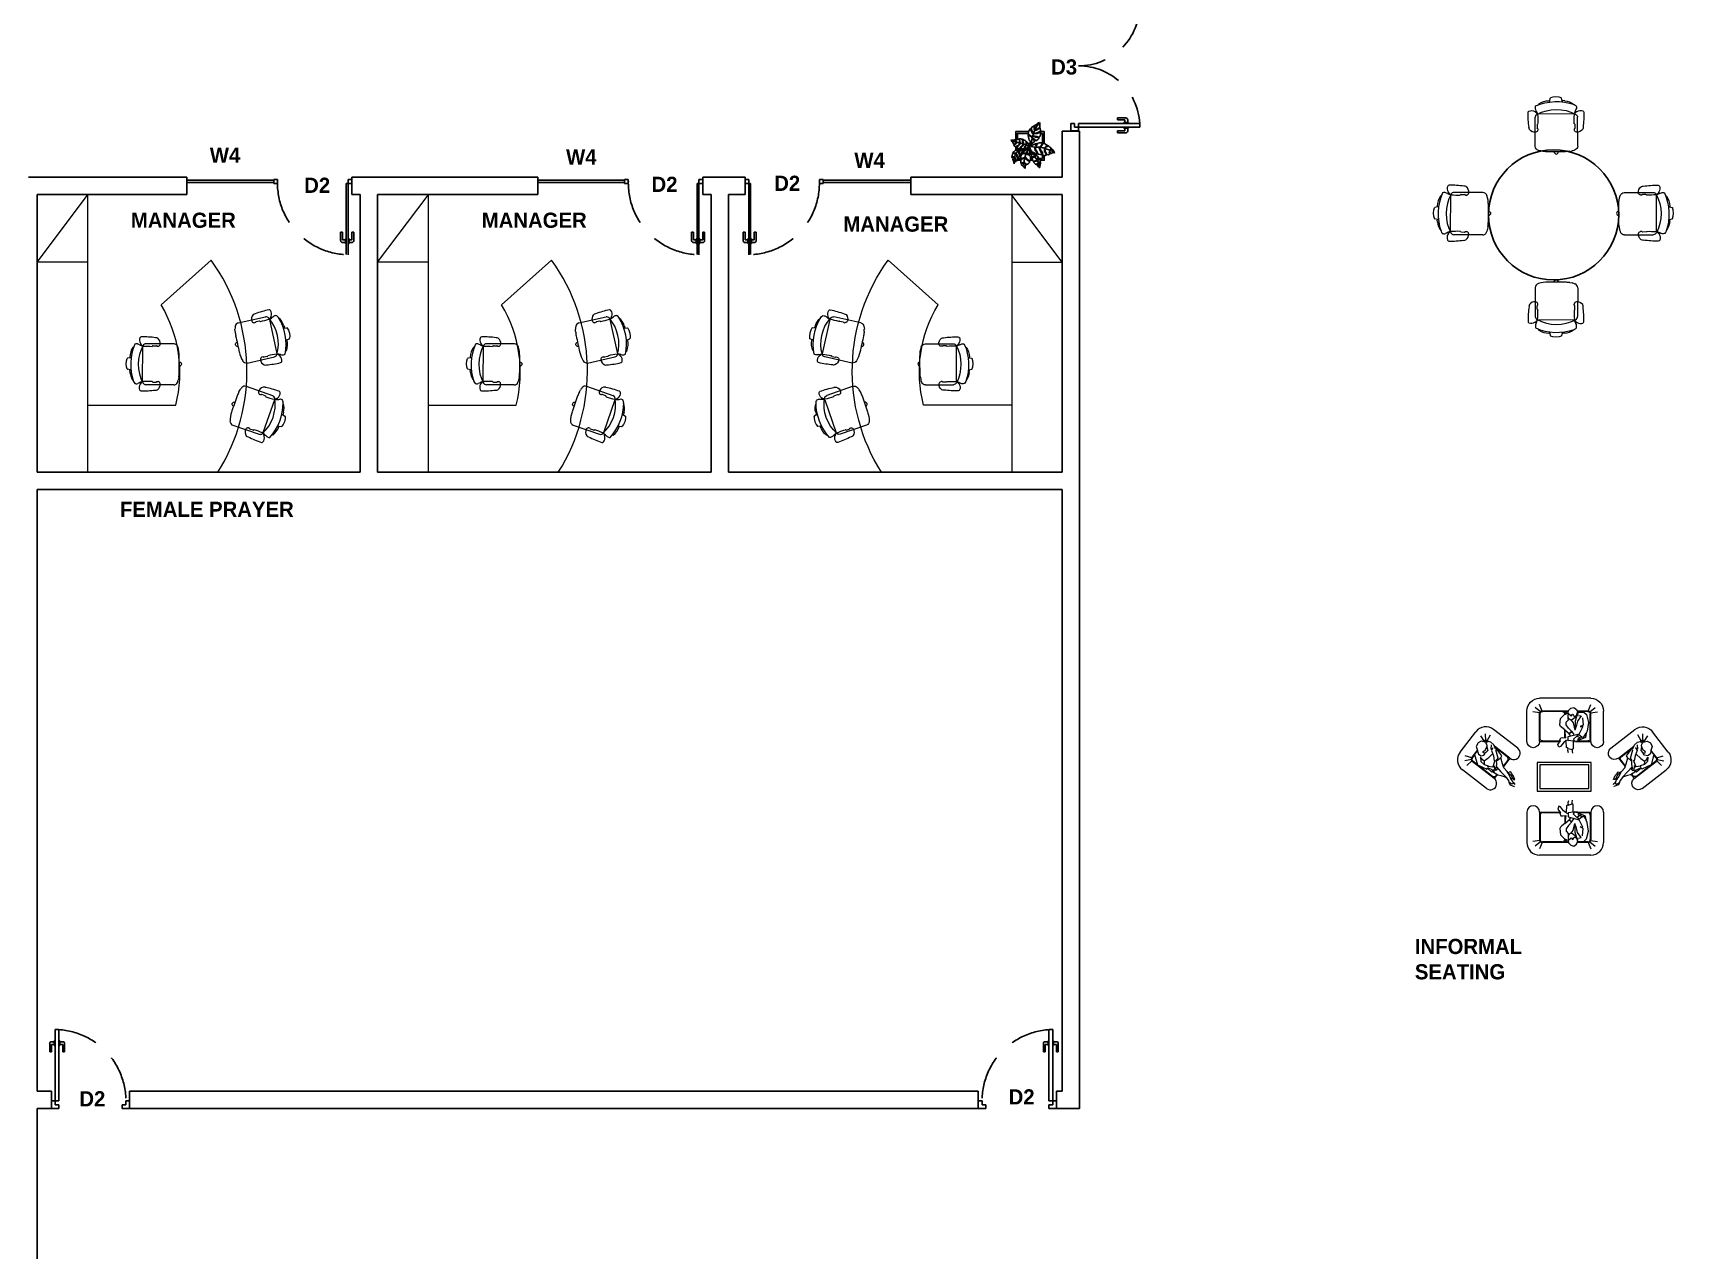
# Model space of a CAD drawing. Header units: inches. Extents: x 484217 to 497210, y -26946 to -21493.
# Drawn here: x 491144 to 491996, y -25876 to -25245 of the extents above; entities that cross this region are included whole.
import ezdxf

# ---------------------------------------------------------------- set-up
doc = ezdxf.new("R2010")
doc.units = ezdxf.units.IN
doc.header["$LTSCALE"] = 20
doc.header["$MEASUREMENT"] = 0
doc.linetypes.add('DASHED', pattern=[0.75, 0.5, -0.25])
doc.linetypes.add('HIDDEN2', pattern=[0.1875, 0.125, -0.0625])
doc.layers.add('000obiecte', color=7, linetype='Continuous', lineweight=5, true_color=0xb6bbaa)
doc.layers.add('A-furniture', color=50, linetype='Continuous', lineweight=9)
doc.layers.add('I-ANNO-TEXT', color=7, linetype='Continuous', lineweight=18)
for name, color, linetype in [('aaaa corp comercial', 7, 'Continuous'), ('Ceco.NET 17', 3, 'Continuous'), ('GLAZING', 4, 'Continuous'), ('I-DOORS', 104, 'Continuous'), ('I-FURN', 4, 'Continuous'), ('I-WALL-IN', 3, 'Continuous')]:
    doc.layers.add(name, color=color, linetype=linetype)
doc.styles.add('MICRO', font='')
doc.styles.get('MICRO').set_extended_font_data('MicrogrammaSSi', bold=True)

# ---------------------------------------------------------------- blocks, each defined once
blk = doc.blocks.new('A$C6A0E07C9')
at = {"layer": 'A-furniture'}
for p, q in [((-0.269, 0.177), (-0.266, 0.205)), ((-0.214, 0.272), (0.118, 0.288)), ((-0.012, 0.242), (-0.025, 0.242)), ((-0.011, 0.243), (-0.012, 0.242)), ((-0.008, 0.248), (-0.011, 0.243)), ((-0.011, 0.243), (-0.011, 0.243)), ((0.038, 0.251), (-0.003, 0.25)), ((0.042, 0.251), (0.045, 0.247)), ((0.045, 0.247), (0.046, 0.246)), ((0.046, 0.246), (0.048, 0.245)), ((0.048, 0.245), (0.048, 0.245)), ((0.159, 0.25), (0.179, -0.167)), ((-0.291, 0.02), (-0.289, 0.029)), ((-0.288, 0.01), (-0.291, 0.02)), ((-0.289, 0.029), (-0.284, 0.038)), ((-0.282, 0.002), (-0.288, 0.01)), ((-0.284, 0.038), (-0.276, 0.044)), ((-0.274, -0.003), (-0.282, 0.002)), ((-0.276, 0.044), (-0.267, 0.046)), ((0.315, 0.121), (0.306, 0.12)), ((0.313, 0.121), (0.347, 0.116)), ((0.315, 0.152), (0.319, 0.129)), ((0.351, 0.113), (0.36, 0.088)), ((0.364, 0.015), (0.358, -0.011)), ((0.36, 0.088), (0.366, 0.051)), ((0.366, 0.051), (0.364, 0.015)), ((-0.264, -0.004), (-0.274, -0.003)), ((0.009, -0.176), (-0.004, -0.177)), ((0.009, -0.176), (0.009, -0.176)), ((0.01, -0.176), (0.009, -0.176)), ((0.013, -0.182), (0.01, -0.176)), ((0.059, -0.18), (0.018, -0.183)), ((0.063, -0.179), (0.066, -0.175)), ((0.066, -0.175), (0.067, -0.174)), ((0.067, -0.174), (0.069, -0.173)), ((0.069, -0.173), (0.069, -0.173)), ((0.296, -0.147), (0.284, -0.159)), ((0.311, -0.022), (0.322, -0.023)), ((0.32, -0.023), (0.355, -0.015)), ((0.355, -0.015), (0.356, -0.013)), ((0.356, -0.013), (0.358, -0.011)), ((-0.189, -0.217), (0.143, -0.2))]:
    blk.add_line(p, q, dxfattribs=at)
for centre, radius, start, end in [((0.594, -0.035), 0.893, 162.1203, 164.4323), ((-0.21, 0.223), 0.0487, 94.526, 161.0109), ((0.027, 0.278), 0.0792, 129.4999, 189.1152), ((-0.022, 0.271), 0.0292, 192.0047, 264.4409), ((0.007, 0.283), 0.0635, 94.0792, 117.5938), ((-0.004, 0.244), 0.00623, 84.8455, 131.3174), ((0.224, -0.892), 1.257, 92.3594, 100.1757), ((0.037, 0.241), 0.0101, 64.5281, 88.6391), ((0.001, 1.553), 1.309, 272.0899, 276.676), ((0.117, 0.241), 0.0463, 34.0902, 88.4441), ((0.149, 0.274), 0.0211, 279.8693, 313.3434), ((-0.249, 0.025), 0.471, 334.5973, 30.9732), ((0.17, 0.245), 0.0129, 130.1366, 158.0173), ((0.187, 0.181), 0.0779, 100.0525, 108.2672), ((0.108, 0.326), 0.0879, 309.6726, 333.0223), ((0.172, 0.345), 0.0192, 28.1256, 89.2436), ((-1.125, 2.793), 2.849, 297.1157, 298.0695), ((-0.92, -0.013), 1.143, 14.0931, 15.0056), ((0.121, 0.323), 0.0749, 330.3794, 24.513), ((0.234, 0.223), 0.0597, 72.5282, 107.7011), ((0.195, 0.222), 0.0806, 25.5198, 45.5387), ((-0.301, 0.026), 0.614, 339.6108, 22.0467), ((0.128, 0.125), 0.189, 8.0925, 40.8276), ((0.182, 0.142), 0.452, 175.5289, 182.0991), ((72.219, 3.627), 72.574, 182.76527, 182.92488), ((0.31, 0.129), 0.0088, 301.088, 3.1667), ((0.347, 0.111), 0.00513, 22.8184, 91.0076), ((0.081, -0.062), 0.341, 182.481, 200.7553), ((-0.186, -0.16), 0.0572, 202.8821, 266.1169), ((0.002, -0.206), 0.0292, 101.2525, 173.6887), ((0.017, -0.177), 0.00623, 234.376, 280.848), ((0.058, -0.17), 0.0101, 277.0543, 301.1654), ((0.152, -1.479), 1.309, 89.0174, 93.6036), ((0.138, -0.155), 0.0449, 276.7939, 330.1521), ((0.172, -0.191), 0.0211, 52.3501, 85.8241), ((0.197, -0.155), 0.0211, 212.6602, 229.0352), ((0.163, -0.292), 0.122, 63.0548, 80.6357), ((0.136, -0.248), 0.0879, 32.6712, 56.0209), ((-0.92, -0.013), 1.143, 350.6964, 351.6126), ((0.324, 0.055), 0.26, 246.1539, 250.8174), ((0.254, -0.14), 0.0518, 269.3553, 293.3788), ((0.116, -0.038), 0.211, 328.6962, 1.8079), ((0.318, -0.031), 0.00903, 2.1237, 63.3709), ((0.052, -0.207), 0.0792, 176.5782, 236.1936), ((0.031, -0.214), 0.0635, 248.0997, 271.6142), ((0.131, 0.976), 1.257, 265.5178, 273.334), ((0.202, -0.26), 0.0192, 276.4498, 337.5679), ((0.149, -0.244), 0.0749, 341.1805, 35.314), ((0.249, -0.153), 0.0392, 254.2998, 275.9911)]:
    blk.add_arc(centre, radius, start, end, dxfattribs=at)
blk = doc.blocks.new('*U164')
at = {"layer": 'A-furniture'}
for p, q in [((2.5, -0.6), (2.5, 0)), ((3.3, -0.6), (0, -0.6)), ((0.8, -0.6), (0.8, -1.65)), ((1.992, -1.476), (2.525, -2.072))]:
    blk.add_line(p, q, dxfattribs=at)
at = {"layer": 'A-furniture', "linetype": 'HIDDEN2'}
blk.add_line((2.5, 0), (3.3, -0.6), dxfattribs=at)
at = {"layer": 'A-furniture'}
for centre, radius, start, end in [((1.189, -0.145), 1.554, 255.5214, 301.111), ((1.204, -0.234), 2.264, 237.868, 305.7215)]:
    blk.add_arc(centre, radius, start, end, dxfattribs=at)
for p, rotation in [((1.323, -1.428), 86.85652716130764), ((0.691, -2.585), 248.0226334994808), ((1.546, -2.651), 279.5773348211345)]:
    blk.add_blockref('A$C6A0E07C9', p, dxfattribs=dict(at, rotation=rotation))
blk = doc.blocks.new('glass doors- 900')
for p, q in [((387070, -14366), (387038, -14366)), ((387081, -14355), (387070, -14355)), ((387070, -14408), (387070, -14355)), ((387081, -15046), (387081, -14225)), ((387102, -15046), (387102, -14226)), ((387102, -14355), (387113, -14355)), ((387113, -14408), (387113, -14355)), ((387113, -14366), (387145, -14366)), ((387017, -14483), (387017, -14387)), ((387038, -14483), (387017, -14483)), ((387038, -14483), (387038, -14398)), ((387070, -14398), (387038, -14398)), ((387081, -14408), (387070, -14408)), ((387102, -14408), (387113, -14408)), ((387113, -14398), (387145, -14398)), ((387145, -14483), (387145, -14398)), ((387145, -14483), (387167, -14483)), ((387167, -14483), (387167, -14387)), ((387038, -15046), (387038, -15093)), ((387081, -15046), (387038, -15046)), ((387081, -15093), (387038, -15093)), ((387081, -15046), (387081, -15093)), ((387081, -15046), (387081, -15093)), ((387081, -15046), (387102, -15046)), ((387895, -15046), (387895, -15093)), ((387895, -15046), (387895, -15093)), ((387895, -15046), (387895, -15046)), ((387895, -15046), (387938, -15046)), ((387895, -15093), (387938, -15093)), ((387938, -15046), (387938, -15093))]:
    blk.add_line(p, q)
for centre, start, end in [((387038, -14387), 90, 180), ((387145, -14387), 0, 90)]:
    blk.add_arc(centre, 21.4, start, end)
at = {"linetype": 'DASHED', "ltscale": 50}
blk.add_arc((387070, -15050), 825, 358.6028, 89.255, dxfattribs=at)
blk = doc.blocks.new('door 1')
for p, q in [((86, 0), (0, 0)), ((0, -90), (0, 0)), ((86, -43), (86, 0)), ((814, 0), (900, 0)), ((814, -43), (814, 0)), ((900, -90), (900, 0)), ((43, -90), (0, -90)), ((86, -43), (43, -43)), ((43, -90), (43, -43)), ((43, -90), (43, -43)), ((43, -90), (43, -911)), ((43, -90), (86, -90)), ((86, -90), (86, -909)), ((814, -43), (857, -43)), ((857, -90), (857, -43)), ((857, -90), (857, -43)), ((857, -90), (900, -90)), ((857, -90), (857, -90)), ((-21, -652), (-21, -749)), ((0, -652), (-21, -652)), ((0, -652), (0, -738)), ((32, -738), (0, -738)), ((32, -727), (32, -781)), ((43, -727), (32, -727)), ((86, -727), (96, -727)), ((96, -727), (96, -781)), ((96, -738), (129, -738)), ((129, -652), (129, -738)), ((129, -652), (150, -652)), ((150, -652), (150, -749)), ((32, -770), (0, -770)), ((43, -781), (32, -781)), ((86, -781), (96, -781)), ((96, -770), (129, -770))]:
    blk.add_line(p, q)
at = {"linetype": 'DASHED', "ltscale": 50}
blk.add_arc((32, -86), 825, 270.745, 1.3972, dxfattribs=at)
for centre, start, end in [((0, -749), 180, 270), ((129, -749), 270, 0)]:
    blk.add_arc(centre, 21.4, start, end)
blk = doc.blocks.new('pivot door')
blk.add_line((-188253, -329835), (-188265, -329835))
at = {"layer": 'I-DOORS', "rotation": 180}
blk.add_blockref('door 1', (-188253, -329835), dxfattribs=at)
blk = doc.blocks.new('solid door-1500')
for p, q in [((410495, -4754), (410495, -4047)), ((410537, -4754), (410537, -4047)), ((411866, -4754), (411866, -4047)), ((411909, -4754), (411909, -4047)), ((410430, -4306), (410430, -4209)), ((410452, -4306), (410430, -4306)), ((410484, -4188), (410452, -4188)), ((410484, -4220), (410452, -4220)), ((410452, -4306), (410452, -4220)), ((410484, -4231), (410484, -4177)), ((410495, -4177), (410484, -4177)), ((410495, -4231), (410484, -4231)), ((410537, -4177), (410548, -4177)), ((410537, -4231), (410548, -4231)), ((410548, -4231), (410548, -4177)), ((410548, -4188), (410580, -4188)), ((410548, -4220), (410580, -4220)), ((410580, -4306), (410580, -4220)), ((410580, -4306), (410602, -4306)), ((410602, -4306), (410602, -4209)), ((411802, -4306), (411802, -4209)), ((411823, -4306), (411802, -4306)), ((411855, -4188), (411823, -4188)), ((411855, -4220), (411823, -4220)), ((411823, -4306), (411823, -4220)), ((411866, -4177), (411855, -4177)), ((411855, -4231), (411855, -4177)), ((411866, -4231), (411855, -4231)), ((411909, -4177), (411920, -4177)), ((411909, -4231), (411920, -4231)), ((411920, -4231), (411920, -4177)), ((411920, -4188), (411952, -4188)), ((411920, -4220), (411952, -4220)), ((411952, -4306), (411952, -4220)), ((411952, -4306), (411973, -4306)), ((411973, -4306), (411973, -4209)), ((410495, -4754), (410452, -4754)), ((410452, -4754), (410452, -4844)), ((410452, -4844), (410464, -4844)), ((410537, -4844), (410452, -4844)), ((410495, -4754), (410537, -4754)), ((410495, -4754), (410495, -4801)), ((410495, -4754), (410495, -4801)), ((410537, -4801), (410495, -4801)), ((410537, -4801), (410537, -4844)), ((411909, -4754), (411866, -4754)), ((411866, -4801), (411866, -4844)), ((411866, -4801), (411909, -4801)), ((411866, -4844), (411952, -4844)), ((411909, -4754), (411909, -4801)), ((411909, -4754), (411909, -4801)), ((411909, -4754), (411952, -4754)), ((411952, -4844), (411940, -4844)), ((411952, -4754), (411952, -4844))]:
    blk.add_line(p, q)
for points in [[(410495, -4047), (410537, -4047)], [(411909, -4047), (411866, -4047)]]:
    blk.add_lwpolyline(points)
at = {"linetype": 'DASHED', "ltscale": 50}
for centre, start, end in [((410495, -4754), 0, 86.5254), ((411909, -4754), 93.4746, 180)]:
    blk.add_arc(centre, 707, start, end, dxfattribs=at)
for centre, start, end in [((410452, -4209), 90, 180), ((410580, -4209), 0, 90), ((411823, -4209), 90, 180), ((411952, -4209), 0, 90)]:
    blk.add_arc(centre, 21.4, start, end)
blk = doc.blocks.new('*U851')
at = {"layer": 'A-furniture'}
for p, q in [((2.5, -0.6), (2.5, 0)), ((3.3, -0.6), (0, -0.6)), ((0.8, -0.6), (0.8, -1.65)), ((1.992, -1.476), (2.525, -2.072))]:
    blk.add_line(p, q, dxfattribs=at)
at = {"layer": 'A-furniture', "linetype": 'HIDDEN2'}
blk.add_line((2.5, 0), (3.3, -0.6), dxfattribs=at)
at = {"layer": 'A-furniture'}
for centre, radius, start, end in [((1.189, -0.145), 1.554, 255.5214, 301.111), ((1.204, -0.234), 2.264, 237.868, 305.7215)]:
    blk.add_arc(centre, radius, start, end, dxfattribs=at)
for p, rotation in [((1.323, -1.428), 86.85652716130764), ((0.691, -2.585), 248.0226334994808), ((1.546, -2.651), 279.5773348211345)]:
    blk.add_blockref('A$C6A0E07C9', p, dxfattribs=dict(at, rotation=rotation))
blk = doc.blocks.new('A$C620D4238')
for p, q in [((0.249, 1.078), (1.254, 1.078)), ((0, 0.232), (0, 0.829)), ((0.252, 0.791), (0.119, 0.811)), ((0.27, 0.816), (0.165, 0.9)), ((0.249, 0.232), (0.249, 0.779)), ((0.299, 0.829), (0.25, 0.954)), ((0.259, 0.292), (0.259, 0.77)), ((0.332, 0.761), (0.297, 0.605)), ((0.299, 0.829), (0.516, 0.829)), ((0.309, 0.819), (0.511, 0.819)), ((0.383, 0.808), (0.332, 0.761)), ((0.502, 0.806), (0.383, 0.808)), ((0.51, 0.816), (0.502, 0.806)), ((0.532, 0.861), (0.51, 0.816)), ((0.581, 0.9), (0.532, 0.861)), ((0.643, 0.882), (0.581, 0.9)), ((0.686, 0.839), (0.643, 0.882)), ((0.69, 0.785), (0.686, 0.839)), ((0.687, 0.829), (1.204, 0.829)), ((0.687, 0.819), (0.692, 0.819)), ((0.768, 0.761), (0.69, 0.785)), ((0.742, 0.769), (0.742, 0.77)), ((0.751, 0.766), (0.751, 0.829)), ((0.751, 0.766), (0.751, 0.779)), ((0.751, 0.766), (0.751, 0.779)), ((0.761, 0.763), (0.761, 0.77)), ((0.842, 0.682), (0.768, 0.761)), ((0.811, 0.819), (1.194, 0.819)), ((0.858, 0.558), (0.842, 0.682)), ((1.204, 0.829), (1.253, 0.954)), ((1.233, 0.816), (1.338, 0.9)), ((1.244, 0.292), (1.244, 0.77)), ((1.251, 0.791), (1.384, 0.811)), ((1.254, 0.232), (1.254, 0.779)), ((1.503, 0.232), (1.503, 0.829)), ((0.297, 0.605), (0.319, 0.435)), ((0.319, 0.435), (0.34, 0.394)), ((0.34, 0.394), (0.352, 0.312)), ((0.739, 0.302), (0.758, 0.458)), ((0.758, 0.458), (0.819, 0.505)), ((0.761, 0.305), (0.761, 0.463)), ((0.819, 0.505), (0.844, 0.527)), ((0.844, 0.527), (0.858, 0.558)), ((0.551, 0.232), (0.249, 0.232)), ((0.502, 0.242), (0.309, 0.242)), ((0.352, 0.312), (0.495, 0.253)), ((0.495, 0.253), (0.506, 0.237)), ((0.506, 0.237), (0.567, 0.23)), ((0.567, 0.23), (0.573, 0.241)), ((0.592, 0.232), (0.568, 0.232)), ((0.573, 0.241), (0.592, 0.235)), ((0.592, 0.232), (0.594, 0.087)), ((0.594, 0.087), (0.616, 0.073)), ((0.616, 0.036), (0.606, 0)), ((0.616, 0.073), (0.616, 0.036)), ((0.689, 0.011), (0.698, 0.054)), ((0.696, 0.093), (0.723, 0.11)), ((0.698, 0.054), (0.696, 0.093)), ((0.723, 0.11), (0.732, 0.232)), ((0.733, 0.249), (0.786, 0.208)), ((0.797, 0.31), (0.739, 0.302)), ((0.755, 0.232), (0.751, 0.232)), ((0.786, 0.208), (0.827, 0.157)), ((0.834, 0.306), (0.797, 0.31)), ((0.827, 0.157), (0.842, 0.13)), ((0.854, 0.255), (0.834, 0.306)), ((0.842, 0.13), (0.875, 0.12)), ((0.846, 0.247), (0.854, 0.255)), ((0.895, 0.173), (0.846, 0.247)), ((1.194, 0.242), (0.849, 0.242)), ((1.254, 0.232), (0.856, 0.232)), ((0.875, 0.12), (0.895, 0.173))]:
    blk.add_line(p, q)
for points in [[(0.413, 0.697), (0.401, 0.554), (0.457, 0.523), (0.407, 0.527), (0.487, 0.37), (0.422, 0.325), (0.45, 0.296), (0.522, 0.337), (0.586, 0.277), (0.575, 0.241)], [(0.491, 0.744), (0.438, 0.734), (0.512, 0.632), (0.53, 0.55), (0.563, 0.456)], [(0.686, 0.781), (0.637, 0.736), (0.616, 0.748), (0.622, 0.761), (0.61, 0.769), (0.592, 0.763), (0.584, 0.732), (0.565, 0.722), (0.532, 0.742), (0.514, 0.779), (0.508, 0.806), (0.504, 0.769), (0.528, 0.718), (0.608, 0.66), (0.645, 0.65), (0.686, 0.685), (0.696, 0.734), (0.686, 0.781)], [(0.532, 0.714), (0.557, 0.632), (0.563, 0.474)], [(0.633, 0.648), (0.594, 0.597), (0.563, 0.456)], [(0.649, 0.343), (0.676, 0.382), (0.62, 0.425), (0.686, 0.495), (0.735, 0.56), (0.731, 0.609), (0.686, 0.658), (0.696, 0.671), (0.692, 0.707)], [(0.42, 0.325), (0.395, 0.31), (0.342, 0.394)], [(0.592, 0.235), (0.692, 0.25), (0.694, 0.327), (0.48, 0.384)], [(0.516, 0.333), (0.489, 0.368)], [(0.758, 0.46), (0.674, 0.388), (0.625, 0.431), (0.581, 0.368)], [(0.497, 0.251), (0.497, 0.284), (0.463, 0.302)], [(0.696, 0.095), (0.614, 0.073)], [(0.731, 0.251), (0.692, 0.263)]]:
    blk.add_lwpolyline(points)
for centre, radius, start, end in [((0.249, 0.829), 0.249, 90, 180), ((1.254, 0.829), 0.249, 360, 90), ((0.299, 0.779), 0.0498, 90, 180), ((0.309, 0.77), 0.0498, 90, 180), ((0.692, 0.77), 0.0498, 0, 90), ((0.811, 0.77), 0.0498, 90, 180), ((1.194, 0.77), 0.0498, 0, 90), ((1.204, 0.779), 0.0498, 0, 90), ((0.124, 0.232), 0.124, 180, 0), ((0.309, 0.292), 0.0498, 180, 270), ((1.194, 0.292), 0.0498, 270, 0), ((1.379, 0.232), 0.124, 180, 360)]:
    blk.add_arc(centre, radius, start, end)
blk = doc.blocks.new('A$C13E519EA')
for p, q in [((0.846, 1), (0.249, 1)), ((0, 0.249), (0, 0.751)), ((0.249, 0.702), (0.124, 0.75)), ((0.199, 0.669), (0.165, 0.608)), ((0.262, 0.73), (0.178, 0.835)), ((0.269, 0.704), (0.199, 0.669)), ((0.249, 0.694), (0.249, 0.751)), ((0.287, 0.748), (0.267, 0.881)), ((0.282, 0.699), (0.269, 0.704)), ((0.312, 0.751), (0.282, 0.699)), ((0.317, 0.691), (0.291, 0.699)), ((0.312, 0.751), (0.299, 0.751)), ((0.36, 0.769), (0.312, 0.751)), ((0.343, 0.669), (0.317, 0.691)), ((0.356, 0.63), (0.343, 0.669)), ((0.351, 0.651), (0.408, 0.604)), ((0.438, 0.765), (0.36, 0.769)), ((0.397, 0.733), (0.443, 0.66)), ((0.512, 0.725), (0.438, 0.765)), ((0.443, 0.66), (0.456, 0.708)), ((0.456, 0.708), (0.469, 0.647)), ((0.846, 0.751), (0.463, 0.751)), ((0.469, 0.647), (0.56, 0.591)), ((0.786, 0.742), (0.482, 0.742)), ((0.538, 0.734), (0.512, 0.725)), ((0.664, 0.608), (0.525, 0.712)), ((0.695, 0.691), (0.538, 0.734)), ((0.699, 0.647), (0.695, 0.691)), ((0.799, 0.573), (0.699, 0.647)), ((0.836, 0.692), (0.836, 0.548)), ((0.846, 0.751), (0.846, 0.542)), ((0.165, 0.608), (0.182, 0.53)), ((0.182, 0.53), (0.252, 0.482)), ((0.249, 0.299), (0.249, 0.484)), ((0.252, 0.482), (0.26, 0.46)), ((0.256, 0.47), (0.308, 0.434)), ((0.26, 0.46), (0.256, 0.382)), ((0.256, 0.382), (0.421, 0.256)), ((0.259, 0.309), (0.259, 0.38)), ((0.308, 0.434), (0.369, 0.443)), ((0.351, 0.534), (0.369, 0.578)), ((0.36, 0.517), (0.351, 0.534)), ((0.369, 0.578), (0.356, 0.63)), ((0.408, 0.525), (0.36, 0.517)), ((0.369, 0.443), (0.404, 0.486)), ((0.43, 0.395), (0.378, 0.417)), ((0.378, 0.417), (0.434, 0.351)), ((0.404, 0.551), (0.395, 0.525)), ((0.408, 0.604), (0.404, 0.551)), ((0.404, 0.486), (0.408, 0.525)), ((0.482, 0.395), (0.43, 0.395)), ((0.434, 0.351), (0.521, 0.343)), ((0.508, 0.478), (0.482, 0.395)), ((0.482, 0.395), (0.521, 0.347)), ((0.525, 0.608), (0.508, 0.478)), ((0.521, 0.343), (0.599, 0.373)), ((0.56, 0.591), (0.634, 0.521)), ((0.599, 0.373), (0.608, 0.343)), ((0.603, 0.365), (0.682, 0.412)), ((0.617, 0.304), (0.617, 0.325)), ((0.617, 0.325), (0.734, 0.321)), ((0.708, 0.356), (0.621, 0.338)), ((0.634, 0.521), (0.643, 0.534)), ((0.643, 0.534), (0.682, 0.412)), ((0.664, 0.56), (0.664, 0.608)), ((0.716, 0.495), (0.664, 0.56)), ((0.699, 0.634), (0.682, 0.556)), ((0.682, 0.412), (0.695, 0.408)), ((0.695, 0.408), (0.686, 0.443)), ((0.686, 0.443), (0.743, 0.399)), ((0.756, 0.347), (0.708, 0.356)), ((0.756, 0.412), (0.716, 0.495)), ((0.751, 0.378), (0.729, 0.373)), ((0.729, 0.373), (0.756, 0.356)), ((0.734, 0.321), (0.738, 0.334)), ((0.738, 0.456), (0.868, 0.434)), ((0.738, 0.334), (0.86, 0.347)), ((0.743, 0.399), (0.756, 0.412)), ((0.777, 0.391), (0.751, 0.378)), ((0.756, 0.356), (0.756, 0.347)), ((0.777, 0.443), (0.782, 0.421)), ((0.782, 0.421), (0.777, 0.391)), ((0.864, 0.53), (0.799, 0.573)), ((0.836, 0.345), (0.836, 0.309)), ((0.846, 0.346), (0.846, 0.249)), ((0.86, 0.347), (0.916, 0.373)), ((0.96, 0.512), (0.864, 0.53)), ((0.868, 0.434), (1.016, 0.409)), ((0.916, 0.373), (0.994, 0.404)), ((0.999, 0.495), (0.96, 0.512)), ((0.994, 0.404), (1.016, 0.408)), ((1.003, 0.525), (0.999, 0.495)), ((0.999, 0.495), (1.094, 0.451)), ((1.024, 0.548), (1.003, 0.525)), ((1.012, 0.504), (1.06, 0.504)), ((1.016, 0.408), (1.09, 0.386)), ((1.051, 0.534), (1.024, 0.548)), ((1.103, 0.525), (1.051, 0.534)), ((1.06, 0.504), (1.12, 0.478)), ((1.09, 0.386), (1.116, 0.369)), ((1.094, 0.451), (1.125, 0.469)), ((1.147, 0.434), (1.094, 0.451)), ((1.177, 0.481), (1.103, 0.525)), ((1.116, 0.369), (1.137, 0.355)), ((1.125, 0.469), (1.16, 0.465)), ((1.137, 0.355), (1.168, 0.343)), ((1.181, 0.417), (1.147, 0.434)), ((1.16, 0.465), (1.177, 0.481)), ((1.168, 0.343), (1.251, 0.365)), ((1.222, 0.413), (1.181, 0.417)), ((1.244, 0.404), (1.222, 0.413)), ((1.251, 0.365), (1.252, 0.371)), ((0.249, 0.299), (0.124, 0.25)), ((0.262, 0.27), (0.178, 0.165)), ((0.287, 0.252), (0.267, 0.119)), ((0.846, 0.249), (0.299, 0.249)), ((0.417, 0.259), (0.309, 0.259)), ((0.421, 0.256), (0.617, 0.304)), ((0.786, 0.259), (0.433, 0.259)), ((0.846, 0), (0.249, 0))]:
    blk.add_line(p, q)
blk.add_lwpolyline([(1.186, 0.408), (1.199, 0.391), (1.194, 0.378), (1.164, 0.369), (1.116, 0.365)])
for centre, radius, start, end in [((0.249, 0.751), 0.249, 90, 180), ((0.846, 0.876), 0.124, 270, 90), ((0.299, 0.702), 0.0498, 90, 180), ((0.309, 0.692), 0.0498, 90, 171.8242), ((0.786, 0.692), 0.0498, 0, 90), ((0.249, 0.249), 0.249, 180, 270), ((0.299, 0.299), 0.0498, 180, 270), ((0.309, 0.309), 0.0498, 180, 270), ((0.786, 0.309), 0.0498, 270, 0), ((0.846, 0.124), 0.124, 270, 90)]:
    blk.add_arc(centre, radius, start, end)
blk = doc.blocks.new('A$C7777126F')
at = {"layer": '000obiecte', "ltscale": 70}
for points in [[(531, -282), (-531, -282), (-531, 282), (531, 282)], [(481, -232), (-481, -232), (-481, 232), (481, 232)]]:
    blk.add_lwpolyline(points, close=True, dxfattribs=at)
for name, p, xscale, yscale, zscale, rotation in [('A$C620D4238', (770, 460), -1000, 1000, 1000, 359.9999999177509), ('A$C13E519EA', (-2194, -288), -1000.00000000018, 1000, 1000, 217.778089326914), ('A$C13E519EA', (2194, -288), 1000.00000000018, 1000.00000000018, 1000.00000000018, 142.2219106730861), ('A$C620D4238', (770, -460), 1000, 1000, 1000, 180.0000000822491)]:
    blk.add_blockref(name, p, dxfattribs=dict(at, xscale=xscale, yscale=yscale, zscale=zscale, rotation=rotation))
blk = doc.blocks.new('Drawing10')
at = {"layer": 'Ceco.NET 17', "color": 7}
for p, q in [((-0.02, 0.263), (-0.059, 0.273)), ((0.029, 0.247), (-0.02, 0.263)), ((0.07, 0.24), (0.029, 0.247)), ((0.103, 0.231), (0.07, 0.24)), ((0.156, 0.21), (0.103, 0.231)), ((0.189, 0.199), (0.156, 0.21))]:
    blk.add_line(p, q, dxfattribs=at)
for points in [[(0.331, 0.528), (0.32, 0.524), (0.312, 0.519), (0.305, 0.512), (0.303, 0.502), (0.302, 0.488), (0.297, 0.489), (0.297, 0.5), (0.294, 0.505), (0.289, 0.504), (0.28, 0.496), (0.271, 0.491), (0.266, 0.483), (0.266, 0.466), (0.266, 0.443), (0.266, 0.43), (0.262, 0.426), (0.26, 0.433), (0.259, 0.456), (0.261, 0.479), (0.255, 0.482), (0.243, 0.473), (0.234, 0.468), (0.226, 0.462), (0.22, 0.453), (0.218, 0.439), (0.225, 0.417), (0.233, 0.398), (0.243, 0.379), (0.242, 0.371), (0.236, 0.375), (0.232, 0.386), (0.223, 0.402), (0.212, 0.423), (0.209, 0.437), (0.198, 0.435), (0.188, 0.417), (0.184, 0.408), (0.18, 0.396), (0.174, 0.372), (0.189, 0.355), (0.203, 0.347), (0.221, 0.334), (0.227, 0.323), (0.23, 0.315), (0.224, 0.319), (0.217, 0.33), (0.2, 0.34), (0.183, 0.352), (0.174, 0.355), (0.174, 0.348), (0.177, 0.325), (0.183, 0.3), (0.19, 0.282), (0.203, 0.266), (0.203, 0.253), (0.194, 0.21), (0.213, 0.227), (0.233, 0.24), (0.269, 0.267), (0.269, 0.27), (0.26, 0.283), (0.237, 0.295), (0.233, 0.306), (0.241, 0.302), (0.265, 0.293), (0.279, 0.277), (0.288, 0.276), (0.289, 0.275), (0.292, 0.278), (0.308, 0.291), (0.319, 0.301), (0.325, 0.309), (0.32, 0.318), (0.302, 0.321), (0.281, 0.325), (0.255, 0.331), (0.243, 0.335), (0.248, 0.336), (0.269, 0.337), (0.297, 0.331), (0.325, 0.325), (0.335, 0.326), (0.341, 0.338), (0.345, 0.361), (0.349, 0.379), (0.349, 0.394), (0.332, 0.39), (0.302, 0.376), (0.276, 0.372), (0.258, 0.37), (0.259, 0.376), (0.278, 0.377), (0.297, 0.384), (0.318, 0.394), (0.338, 0.4), (0.346, 0.41), (0.345, 0.427), (0.343, 0.446), (0.323, 0.442), (0.306, 0.43), (0.285, 0.42), (0.272, 0.42), (0.286, 0.427), (0.309, 0.438), (0.328, 0.452), (0.34, 0.456), (0.34, 0.479), (0.34, 0.499), (0.34, 0.512), (0.336, 0.519)], [(-0.066, 0.275), (-0.059, 0.28), (-0.052, 0.283), (-0.038, 0.283), (-0.021, 0.284), (-0.008, 0.285), (-0.001, 0.28), (0.001, 0.27), (0.005, 0.258), (0.009, 0.257), (0.006, 0.266), (0.004, 0.277), (0.005, 0.287), (0.009, 0.289), (0.02, 0.292), (0.03, 0.295), (0.038, 0.296), (0.048, 0.289), (0.052, 0.271), (0.055, 0.257), (0.057, 0.245), (0.063, 0.247), (0.06, 0.265), (0.055, 0.282), (0.051, 0.293), (0.049, 0.298), (0.052, 0.3), (0.067, 0.298), (0.08, 0.297), (0.093, 0.295), (0.094, 0.279), (0.097, 0.261), (0.102, 0.245), (0.103, 0.236), (0.107, 0.232), (0.109, 0.237), (0.105, 0.253), (0.1, 0.268), (0.099, 0.281), (0.103, 0.293), (0.109, 0.29), (0.118, 0.283), (0.131, 0.278), (0.144, 0.268), (0.147, 0.25), (0.145, 0.229), (0.148, 0.216), (0.151, 0.222), (0.151, 0.232), (0.15, 0.246), (0.151, 0.254), (0.149, 0.261), (0.153, 0.261), (0.16, 0.255), (0.17, 0.243), (0.175, 0.232), (0.184, 0.219), (0.192, 0.204), (0.184, 0.192), (0.172, 0.182), (0.164, 0.173), (0.153, 0.168), (0.138, 0.166), (0.128, 0.169), (0.131, 0.178), (0.139, 0.192), (0.144, 0.201), (0.145, 0.207), (0.136, 0.207), (0.13, 0.198), (0.123, 0.175), (0.119, 0.165), (0.113, 0.16), (0.101, 0.159), (0.086, 0.159), (0.076, 0.16), (0.07, 0.168), (0.077, 0.18), (0.094, 0.197), (0.105, 0.21), (0.108, 0.221), (0.104, 0.225), (0.097, 0.212), (0.086, 0.2), (0.075, 0.19), (0.066, 0.176), (0.059, 0.166), (0.051, 0.163), (0.037, 0.164), (0.027, 0.167), (0.011, 0.182), (0.024, 0.189), (0.046, 0.208), (0.056, 0.22), (0.06, 0.228), (0.061, 0.236), (0.054, 0.234), (0.048, 0.221), (0.034, 0.207), (0.02, 0.2), (0.006, 0.19), (-0.006, 0.192), (-0.016, 0.199), (-0.022, 0.206), (-0.025, 0.215), (-0.009, 0.225), (0.006, 0.233), (0.015, 0.242), (0.01, 0.245), (0, 0.238), (-0.011, 0.232), (-0.025, 0.222), (-0.03, 0.223), (-0.033, 0.231), (-0.041, 0.249), (-0.053, 0.26), (-0.063, 0.271)], [(0.547, 0.11), (0.54, 0.118), (0.532, 0.126), (0.525, 0.137), (0.516, 0.148), (0.509, 0.156), (0.5, 0.156), (0.49, 0.152), (0.48, 0.141), (0.478, 0.146), (0.486, 0.156), (0.5, 0.159), (0.5, 0.166), (0.494, 0.172), (0.48, 0.183), (0.468, 0.192), (0.455, 0.2), (0.441, 0.194), (0.428, 0.187), (0.419, 0.178), (0.411, 0.169), (0.405, 0.172), (0.414, 0.183), (0.423, 0.191), (0.434, 0.198), (0.441, 0.202), (0.446, 0.208), (0.437, 0.213), (0.416, 0.227), (0.401, 0.232), (0.387, 0.234), (0.37, 0.217), (0.362, 0.2), (0.351, 0.184), (0.342, 0.185), (0.354, 0.197), (0.36, 0.213), (0.369, 0.226), (0.376, 0.235), (0.375, 0.241), (0.365, 0.245), (0.35, 0.245), (0.332, 0.242), (0.31, 0.239), (0.301, 0.227), (0.293, 0.205), (0.288, 0.186), (0.284, 0.196), (0.291, 0.218), (0.295, 0.226), (0.297, 0.231), (0.293, 0.234), (0.278, 0.23), (0.257, 0.222), (0.245, 0.217), (0.23, 0.21), (0.219, 0.207), (0.193, 0.203), (0.197, 0.184), (0.202, 0.158), (0.211, 0.143), (0.223, 0.13), (0.23, 0.115), (0.248, 0.106), (0.267, 0.098), (0.294, 0.089), (0.297, 0.095), (0.294, 0.111), (0.284, 0.125), (0.273, 0.14), (0.267, 0.158), (0.267, 0.172), (0.271, 0.174), (0.277, 0.171), (0.277, 0.152), (0.288, 0.135), (0.296, 0.124), (0.305, 0.103), (0.306, 0.087), (0.325, 0.084), (0.344, 0.081), (0.362, 0.076), (0.368, 0.082), (0.366, 0.093), (0.354, 0.119), (0.344, 0.135), (0.336, 0.148), (0.328, 0.168), (0.334, 0.172), (0.346, 0.152), (0.358, 0.13), (0.373, 0.107), (0.377, 0.091), (0.376, 0.078), (0.383, 0.072), (0.403, 0.068), (0.412, 0.067), (0.426, 0.069), (0.43, 0.074), (0.422, 0.085), (0.416, 0.103), (0.405, 0.125), (0.401, 0.139), (0.401, 0.148), (0.407, 0.147), (0.411, 0.135), (0.419, 0.116), (0.427, 0.095), (0.438, 0.082), (0.454, 0.076), (0.462, 0.078), (0.473, 0.085), (0.479, 0.096), (0.47, 0.116), (0.474, 0.124), (0.478, 0.112), (0.485, 0.101), (0.49, 0.094), (0.501, 0.098), (0.515, 0.102), (0.524, 0.106), (0.537, 0.105)], [(-0.02, -0.051), (-0.027, -0.031), (-0.033, -0.013), (-0.042, 0.014), (-0.044, 0.024), (-0.029, 0.039), (-0.019, 0.044), (-0.016, 0.05), (-0.023, 0.049), (-0.034, 0.045), (-0.042, 0.037), (-0.049, 0.037), (-0.053, 0.049), (-0.049, 0.062), (-0.045, 0.089), (-0.037, 0.094), (-0.019, 0.097), (-0.004, 0.096), (0, 0.099), (-0.007, 0.101), (-0.027, 0.105), (-0.039, 0.105), (-0.037, 0.111), (-0.028, 0.119), (-0.014, 0.13), (-0.001, 0.143), (0.017, 0.14), (0.033, 0.129), (0.045, 0.128), (0.038, 0.133), (0.027, 0.138), (0.027, 0.145), (0.037, 0.147), (0.069, 0.152), (0.123, 0.156), (0.151, 0.158), (0.123, 0.138), (0.091, 0.116), (0.071, 0.087), (0.054, 0.088), (0.05, 0.102), (0.057, 0.122), (0.054, 0.125), (0.046, 0.111), (0.044, 0.093), (0.051, 0.08), (0.055, 0.068), (0.049, 0.052), (0.039, 0.035), (0.025, 0.043), (0.021, 0.065), (0.012, 0.088), (0.004, 0.093), (0.009, 0.078), (0.014, 0.06), (0.016, 0.044), (0.023, 0.032), (0.031, 0.023), (0.024, 0.008), (0.015, -0.005), (0.009, -0.013), (0, 0), (-0.004, 0.026), (-0.01, 0.039), (-0.012, 0.029), (-0.007, 0.004), (-0.004, -0.007), (0.003, -0.017), (-0.011, -0.021), (-0.018, -0.023)], [(0.203, 0.147), (0.221, 0.112), (0.237, 0.101), (0.268, 0.081), (0.273, 0.073), (0.272, 0.067), (0.27, 0.056), (0.274, 0.051), (0.278, 0.064), (0.283, 0.071), (0.29, 0.066), (0.298, 0.059), (0.31, 0.052), (0.313, 0.037), (0.311, 0.023), (0.307, 0.007), (0.31, -0.006), (0.316, 0), (0.315, 0.011), (0.318, 0.027), (0.322, 0.035), (0.327, 0.03), (0.335, 0.013), (0.345, -0.005), (0.344, -0.017), (0.333, -0.03), (0.322, -0.044), (0.33, -0.043), (0.337, -0.033), (0.348, -0.031), (0.349, -0.048), (0.344, -0.067), (0.339, -0.086), (0.335, -0.104), (0.312, -0.083), (0.306, -0.071), (0.299, -0.066), (0.302, -0.055), (0.313, -0.049), (0.315, -0.041), (0.306, -0.046), (0.294, -0.053), (0.291, -0.06), (0.279, -0.055), (0.266, -0.047), (0.255, -0.032), (0.269, -0.019), (0.287, -0.014), (0.3, -0.011), (0.299, -0.004), (0.286, -0.007), (0.271, -0.009), (0.256, -0.017), (0.247, -0.019), (0.238, -0.009), (0.233, 0.008), (0.233, 0.019), (0.228, 0.033), (0.237, 0.041), (0.256, 0.042), (0.265, 0.044), (0.264, 0.049), (0.256, 0.047), (0.236, 0.046), (0.228, 0.045), (0.222, 0.073), (0.216, 0.101), (0.206, 0.131)]]:
    blk.add_lwpolyline(points, close=True, dxfattribs=at)
for points in [[(0.206, 0.225), (0.234, 0.312), (0.243, 0.364), (0.261, 0.413), (0.297, 0.476), (0.326, 0.508)], [(0, 0.276), (0, 0.4), (0.182, 0.4)], [(0, 0.23), (0, 0.238)], [(0.025, 0.293), (0.025, 0.375), (0.175, 0.375)], [(0.224, 0.4), (0.232, 0.4)], [(0.237, 0.375), (0.242, 0.375)], [(0.259, 0.375), (0.295, 0.375)], [(0.338, 0.4), (0.4, 0.4), (0.4, 0.232)], [(0.348, 0.375), (0.375, 0.375), (0.375, 0.24)], [(0.375, 0.234), (0.375, 0.222)], [(0.126, 0.15), (0.09, 0.139), (0.044, 0.125), (0.007, 0.107), (-0.008, 0.075), (-0.019, 0.031), (-0.023, -0.012)], [(0, 0.142), (0, 0.191)], [(0.072, 0), (0.018, 0)], [(0.025, 0.19), (0.025, 0.202)], [(0.025, 0.134), (0.025, 0.169)], [(0.025, 0.03), (0.025, 0.042)], [(0.11, 0.025), (0.029, 0.025)], [(0.191, 0.189), (0.191, 0.164), (0.19, 0.141), (0.192, 0.118), (0.197, 0.094), (0.2, 0.079), (0.194, 0.076), (0.179, 0.082), (0.168, 0.093), (0.161, 0.107), (0.154, 0.102), (0.16, 0.091), (0.17, 0.076), (0.189, 0.069), (0.204, 0.057), (0.205, 0.04), (0.208, 0.023), (0.207, 0.007), (0.202, -0.007), (0.191, -0.008), (0.166, 0.008), (0.152, 0.026), (0.139, 0.043), (0.134, 0.037), (0.142, 0.022), (0.155, 0.007), (0.177, -0.01), (0.191, -0.021), (0.193, -0.032), (0.183, -0.043), (0.173, -0.051), (0.157, -0.061), (0.142, -0.052), (0.13, -0.036), (0.12, -0.034), (0.124, -0.043), (0.137, -0.054), (0.149, -0.063), (0.148, -0.067), (0.134, -0.077), (0.132, -0.096), (0.132, -0.113), (0.12, -0.102), (0.105, -0.09), (0.089, -0.075), (0.081, -0.058), (0.084, -0.048), (0.105, -0.042), (0.116, -0.037), (0.111, -0.031), (0.094, -0.037), (0.081, -0.04), (0.072, -0.043), (0.072, -0.025), (0.072, -0.007), (0.072, 0.008), (0.082, 0.015), (0.108, 0.023), (0.117, 0.031), (0.121, 0.039), (0.112, 0.035), (0.102, 0.028), (0.084, 0.025), (0.072, 0.035), (0.072, 0.055), (0.078, 0.07), (0.087, 0.087), (0.099, 0.088), (0.124, 0.093), (0.14, 0.094), (0.135, 0.098), (0.121, 0.099), (0.102, 0.098), (0.098, 0.102), (0.103, 0.108), (0.116, 0.119), (0.13, 0.132), (0.191, 0.189)], [(0.185, 0.178), (0.165, 0.136), (0.14, 0.087), (0.126, 0.037), (0.12, -0.01), (0.114, -0.055), (0.117, -0.082), (0.127, -0.102)], [(0.153, 0.025), (0.14, 0.025)], [(0.179, 0), (0.164, 0)], [(0.235, 0), (0.204, 0)], [(0.231, 0.025), (0.207, 0.025)], [(0.212, 0.19), (0.269, 0.184), (0.331, 0.182), (0.383, 0.173), (0.451, 0.152), (0.511, 0.127), (0.529, 0.115)], [(0.218, 0.108), (0.265, 0.06), (0.283, 0.028), (0.312, -0.014), (0.323, -0.05), (0.331, -0.093)], [(0.315, 0), (0.309, 0)], [(0.318, 0.025), (0.311, 0.025)], [(0.375, 0.099), (0.375, 0.025), (0.33, 0.025)], [(0.4, 0.068), (0.4, 0), (0.342, 0)]]:
    blk.add_lwpolyline(points, dxfattribs=at)
for radius, start, end in [(0.152, 66.8462, 69.1635), (0.152, 207.3985, 208.1983), (0.11, 239.4978, 242.4297), (0.11, 256.133, 263.4421)]:
    blk.add_arc((0.19, 0.193), radius, start, end, dxfattribs=at)

msp = doc.modelspace()

# ---------------------------------------------------------------- linework, layer by layer
at = {"layer": 'GLAZING', "elevation": 6.93}
for points in [[(491268.88, -25321.14), (491223.88, -25321.14)], [(491268.88, -25322.49), (491223.88, -25322.49)], [(491268.88, -25321.14), (491268.88, -25322.49)], [(491450.77, -25321.14), (491405.77, -25321.14)], [(491450.77, -25322.49), (491405.77, -25322.49)], [(491450.77, -25321.14), (491450.77, -25322.49)], [(491553.7, -25321.14), (491599.15, -25321.14)], [(491553.7, -25322.49), (491553.7, -25321.14)], [(491553.7, -25322.49), (491599.15, -25322.49)]]:
    msp.add_lwpolyline(points, dxfattribs=at)
at = {"layer": 'I-FURN'}
msp.add_circle((491932.34, -25339.19, 6.93), 33.75, dxfattribs=at)
at = {"layer": 'I-WALL-IN'}
for p, q in [((491677.54, -25295.73, 6.93), (491682.04, -25295.73, 6.93)), ((491686.54, -25295.73, 6.93), (491682.04, -25295.73, 6.93)), ((491223.88, -25328.6, 6.93), (491223.88, -25324.1, 6.93)), ((491309.38, -25319.6, 6.93), (491309.38, -25324.1, 6.93)), ((491309.38, -25328.6, 6.93), (491309.38, -25322.91, 6.93)), ((491405.77, -25328.6, 6.93), (491405.77, -25324.1, 6.93)), ((491491.27, -25319.6, 6.93), (491491.27, -25324.1, 6.93)), ((491491.27, -25328.6, 6.93), (491491.27, -25324.1, 6.93)), ((491513.2, -25319.6, 6.93), (491513.2, -25324.1, 6.93)), ((491513.2, -25328.6, 6.93), (491513.2, -25324.1, 6.93)), ((491599.15, -25328.6, 6.93), (491599.15, -25324.1, 6.93)), ((491686.54, -25328.6, 6.93), (491686.54, -25319.6, 6.93)), ((491686.54, -25481.6, 6.93), (491686.54, -25472.6, 6.93)), ((491322.76, -25481.6, 6.93), (491318.26, -25481.6, 6.93)), ((491504.65, -25481.6, 6.93), (491500.15, -25481.6, 6.93)), ((491153.7, -25797.95, 6.93), (491153.7, -25793.45, 6.93)), ((491194.2, -25797.95, 6.93), (491194.2, -25793.45, 6.93)), ((491634.11, -25797.95, 6.93), (491634.11, -25793.45, 6.93)), ((491674.61, -25797.95, 6.93), (491674.61, -25793.45, 6.93)), ((491153.7, -25802.45, 6.93), (491153.7, -25797.95, 6.93)), ((491194.2, -25802.45, 6.93), (491194.2, -25797.95, 6.93)), ((491634.11, -25802.45, 6.93), (491634.11, -25797.95, 6.93)), ((491674.61, -25802.45, 6.93), (491674.61, -25797.95, 6.93))]:
    msp.add_line(p, q, dxfattribs=at)
at = {"layer": 'I-WALL-IN', "elevation": 6.93}
for points in [[(491677.54, -25295.73), (491677.54, -25319.6)], [(491686.54, -25295.73), (491686.54, -25319.6)], [(491223.88, -25319.6), (491141.77, -25319.6)], [(491223.88, -25324.1), (491223.88, -25319.6)], [(491405.77, -25319.6), (491309.38, -25319.6)], [(491405.77, -25324.1), (491405.77, -25319.6)], [(491513.2, -25319.6), (491491.27, -25319.6)], [(491599.15, -25319.6), (491599.15, -25324.1)], [(491677.54, -25319.6), (491599.15, -25319.6)], [(491146.27, -25328.6), (491146.27, -25472.6)], [(491223.88, -25328.6), (491146.27, -25328.6)], [(491313.76, -25328.6), (491309.38, -25328.6)], [(491313.76, -25328.6), (491313.76, -25472.6)], [(491322.76, -25328.6), (491322.76, -25472.6)], [(491405.77, -25328.6), (491322.76, -25328.6)], [(491495.65, -25328.6), (491491.27, -25328.6)], [(491495.65, -25328.6), (491495.65, -25472.6)], [(491504.65, -25328.6), (491504.65, -25472.6)], [(491513.2, -25328.6), (491504.65, -25328.6)], [(491677.54, -25328.6), (491599.15, -25328.6)], [(491677.54, -25328.6), (491677.54, -25472.6)], [(491686.54, -25328.6), (491686.54, -25472.6)], [(491146.27, -25472.6), (491313.76, -25472.6)], [(491322.76, -25472.6), (491495.65, -25472.6)], [(491504.65, -25472.6), (491677.54, -25472.6)], [(491146.27, -25481.6), (491146.27, -25793.45)], [(491146.27, -25481.6), (491318.26, -25481.6)], [(491322.76, -25481.6), (491500.15, -25481.6)], [(491504.65, -25481.6), (491677.54, -25481.6)], [(491677.54, -25481.6), (491677.54, -25793.45)], [(491686.54, -25481.6), (491686.54, -25802.45)], [(491146.27, -25793.45), (491153.7, -25793.45)], [(491194.2, -25793.45), (491634.11, -25793.45)], [(491674.61, -25793.45), (491677.54, -25793.45)], [(491146.27, -25802.45), (491153.7, -25802.45)], [(491146.27, -25802.45), (491153.7, -25802.45)], [(491146.27, -25802.45), (491146.27, -26129.1)], [(491194.2, -25802.45), (491634.11, -25802.45)], [(491194.2, -25802.45), (491634.11, -25802.45)], [(491674.61, -25802.45), (491684.74, -25802.45)], [(491674.61, -25802.45), (491686.54, -25802.45)]]:
    msp.add_lwpolyline(points, dxfattribs=at)

# ---------------------------------------------------------------- block references
at = {"yscale": 43.531314665345, "zscale": 43.531314665345}
for name, p, xscale, rotation in [('*U851', (491146.27, -25472.6, 6.93), 43.531314665345, 90.00000000000001), ('*U851', (491322.76, -25472.6, 6.93), 43.531314665345, 90.00000000000001), ('*U164', (491677.54, -25472.6, 6.93), -43.531314665345, 270)]:
    msp.add_blockref(name, p, dxfattribs=dict(at, xscale=xscale, rotation=rotation))
at = {"layer": 'A-furniture'}
for p, xscale, yscale, zscale, rotation in [((491932.14, -25294.62, 6.93), -45.00000000000906, 45, 45, 273.1434728385179), ((491886.68, -25336.85, 6.93), 45.00000000027777, 45.00000000027777, 45.00000000027777, 176.8565271613339), ((491978, -25336.85, 6.93), -45.00000000027777, 45, 45, 183.1434728386661), ((491932.14, -25385.94, 6.93), 45.00000000000906, 45.00000000000906, 45.00000000000906, 266.8565271614821)]:
    msp.add_blockref('A$C6A0E07C9', p, dxfattribs=dict(at, xscale=xscale, yscale=yscale, zscale=zscale, rotation=rotation))
at = {"layer": 'aaaa corp comercial', "color": 7, "linetype": 'Continuous', "xscale": -0.02643085346705815, "yscale": 0.02643085346705815, "zscale": 0.02643085346705815, "rotation": 180}
msp.add_blockref('A$C7777126F', (491937.87, -25630.44), dxfattribs=at)
at = {"layer": 'Ceco.NET 17', "xscale": 37.02206043585839, "yscale": 37.02206043585839, "zscale": 37.02206043585839}
msp.add_blockref('Drawing10', (491653.51, -25310.86, 3.42), dxfattribs=at)
at = {"layer": 'GLAZING', "rotation": 180}
for p, xscale, yscale, zscale in [((508726.09, -25999.96, 6.93), 0.04500000025145709, 0.04500000025145709, 0.04500000025145709), ((508907.98, -25999.96, 6.93), 0.04500000025145709, 0.04500000025145709, 0.04500000025145709), ((474096.49, -25999.96, 6.93), -0.04500000025145709, 0.04499999998952262, 0.04499999999999744)]:
    msp.add_blockref('glass doors- 900', p, dxfattribs=dict(at, xscale=xscale, yscale=yscale, zscale=zscale))
at = {"layer": 'I-DOORS', "xscale": -0.04499999998952262, "yscale": 0.04499999998952262, "zscale": 0.04499999999999744, "rotation": 270}
msp.add_blockref('solid door-1500', (491900.03, -43766.05, 6.93), dxfattribs=at)
at = {"layer": 'I-DOORS'}
for p, xscale, yscale, zscale in [((482682.31, -10959.87, 6.93), -0.04500000025145709, 0.04499999998952262, 0.04499999999999744), ((500146, -10959.87, 6.93), 0.04500000025145709, 0.04500000025145709, 0.04500000025145709)]:
    msp.add_blockref('pivot door', p, dxfattribs=dict(at, xscale=xscale, yscale=yscale, zscale=zscale))

# ---------------------------------------------------------------- texts
at = {"layer": 'I-ANNO-TEXT', "char_height": 7.875, "attachment_point": 1, "style": 'MICRO'}
for s, width, insert in [('{\\fBahnschrift Light|b1|i0|c0|p34;D3}', 7.4099, (491671.88, -25258.57, 6.93)), ('{\\fBahnschrift Light|b1|i0|c0|p34;W4}', 7.4099, (491235.75, -25304.3, 6.93)), ('{\\fBahnschrift Light|b1|i0|c0|p34;W4}', 7.4099, (491420.43, -25305.22, 6.93)), ('{\\fBahnschrift Light|b1|i0|c0|p34;W4}', 7.4099, (491569.87, -25306.94, 6.93)), ('{\\fBahnschrift Light|b1|i0|c0|p34;D2}', 7.4099, (491284.66, -25319.91, 6.93)), ('{\\fBahnschrift Light|b1|i0|c0|p34;D2}', 7.4099, (491464.73, -25319.42, 6.93)), ('{\\fBahnschrift Light|b1|i0|c0|p34;D2}', 7.4099, (491528.33, -25318.88, 6.93)), ('{\\fBahnschrift Light|b1|i0|c0|p34;MANAGER }', 7.4099, (491194.83, -25338.03, 6.93)), ('{\\fBahnschrift Light|b1|i0|c0|p34;MANAGER }', 7.4099, (491376.72, -25338.03, 6.93)), ('{\\fBahnschrift Light|b1|i0|c0|p34;MANAGER }', 7.4099, (491564.17, -25340.03, 6.93)), ('{\\fBahnschrift Light|b1|i0|c0|p34;FEMALE PRAYER  }', 3060.2566, (491189.14, -25487.88, 6.93)), ('{\\fBahnschrift Light|b1|i0|c0|p34;INFORMAL SEATING}', 7.4099, (491860.44, -25714.48, 6.93)), ('{\\fBahnschrift Light|b1|i0|c0|p34;D2}', 7.4099, (491168.13, -25793.45, 6.93)), ('{\\fBahnschrift Light|b1|i0|c0|p34;D2}', 7.4099, (491649.84, -25792.46, 6.93))]:
    msp.add_mtext_dynamic_manual_height_columns(s, width=width, gutter_width=1.5, heights=[0], dxfattribs=dict(at, insert=insert))

doc.saveas('drawing.dxf')
